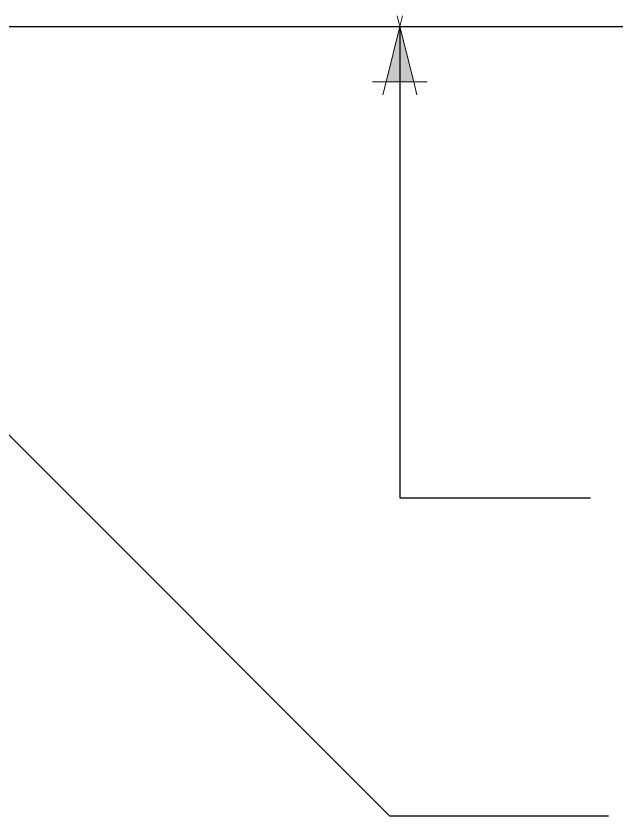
# Model space of a CAD drawing. Header units: inches. Extents: x -95.1 to -22.3, y 149.9 to 234.1.
# Drawn here: x -57.4 to -46.55, y 184.62 to 199.07 of the extents above; entities that cross this region are included whole.
import ezdxf

# ---------------------------------------------------------------- set-up
doc = ezdxf.new("R2010")
doc.units = ezdxf.units.IN
doc.header["$MEASUREMENT"] = 0
doc.layers.add('DIM', color=3, linetype='Continuous', lineweight=13)
doc.styles.add('ARCTEXT', font='arctext.shx', dxfattribs={"width": 0.85})
doc.dimstyles.new('ARCTEXT1-4', dxfattribs={"dimtxt": 4, "dimasz": 2, "dimexe": 2, "dimexo": 2, "dimgap": 2, "dimtad": 1, "dimdec": 4, "dimzin": 3, "dimdsep": 46, "dimlunit": 4, "dimtxsty": 'ARCTEXT', "dimblk": 'ARCHTICK', "dimcen": 2, "dimaunit": 1, "dimadec": 0, "dimazin": 0, "dimtfac": 1, "dimtdec": 4, "dimtmove": 2, "dimatfit": 3, "dimldrblk": 'arrow', "dimfxl": 1, "dimtolj": 1, "dimtzin": 0, "dimarcsym": 0})

# ---------------------------------------------------------------- blocks, each defined once
blk = doc.blocks.new('_ArchTick')
at = {"color": 0, "linetype": 'ByBlock', "const_width": 0.15}
blk.add_lwpolyline([(-0.5, -0.5), (0.5, 0.5)], dxfattribs=at)
blk = doc.blocks.new('arrow')
at = {"layer": 'DIM'}
blk.add_hatch(color=253, dxfattribs=at).paths.add_polyline_path([(-2, 0.5), (-2, -0.5), (0, 0)])
at = {"layer": 'DIM', "lineweight": 9}
for points in [[(-2, 0.983), (-2, 0.5), (-2.469, 0.617)], [(0.374, 0.094), (0, 0)], [(0.374, -0.094), (0, 0)], [(-2, -0.983), (-2, -0.5), (-2.469, -0.617)]]:
    blk.add_lwpolyline(points, dxfattribs=at)
at = {"layer": 'DIM', "lineweight": 15}
blk.add_lwpolyline([(0, 0), (-2, -0.5), (-2, 0.5), (0, 0)], dxfattribs=at)

msp = doc.modelspace()

# ---------------------------------------------------------------- linework, layer by layer
at = {"ltscale": 0.15}
msp.add_line((-66.239, 198.885), (-30.203, 198.885), dxfattribs=at)

# ---------------------------------------------------------------- leaders
at = {"layer": 'DIM'}
for points in [[(-64.911, 198.885), (-50.646, 184.62), (-46.687, 184.62)], [(-50.46, 198.885), (-50.463, 190.37), (-47.014, 190.37)]]:
    msp.add_leader(points, dimstyle='ARCTEXT1-4', override={"dimasz": 0.5, "dimtad": 0}, dxfattribs=at)

doc.saveas('drawing.dxf')
